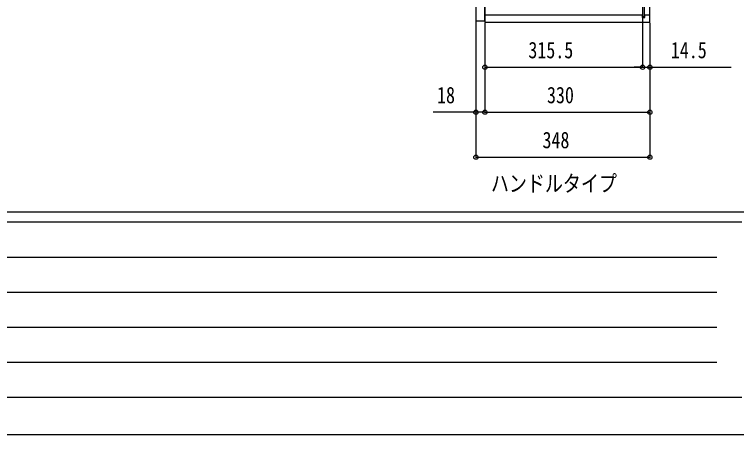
# Model space of a CAD drawing. Units: millimetres, scale not verified. Extents: x -4205 to 4205, y -2970 to 2970.
# Drawn here: x -2760 to -1316, y -2970 to -2129 of the extents above; entities that cross this region are included whole.
import ezdxf
from ezdxf.enums import TextEntityAlignment as Align

# ---------------------------------------------------------------- set-up
doc = ezdxf.new("R2010")
doc.units = ezdxf.units.MM
doc.header["$LTSCALE"] = 20
for name, color, linetype in [('0-1_USER1', 3, 'Continuous'), ('0-3_YKK_12', 2, 'Continuous'), ('0-5_YKK_D', 6, 'Continuous'), ('0-6_YKK_ZWAK', 7, 'Continuous')]:
    doc.layers.add(name, color=color, linetype=linetype)
doc.styles.add('ＭＳ ゴシック', font='')
doc.styles.get('ＭＳ ゴシック').set_extended_font_data('MS Gothic')

msp = doc.modelspace()

# ---------------------------------------------------------------- linework, layer by layer
at = {"layer": '0-3_YKK_12'}
for p, q in [((-1819.06, -2130), (-1504.06, -2130)), ((-1504.06, -2135.5), (-1504.06, -2130)), ((-1504.06, -2135.5), (-1499.06, -2135.5)), ((-1499.06, -2130), (-1489.06, -2130)), ((-1499.06, -2135.5), (-1499.06, -2130))]:
    msp.add_line(p, q, dxfattribs=at)
for points in [[(-1837.06, -2142), (-1819.06, -2142), (-1819.06, -1368), (-1837.06, -1368)], [(-1819.06, -2145), (-1489.06, -2145), (-1489.06, -1365), (-1819.06, -1365)], [(-1503.56, -2133.75), (-1499.56, -2133.75), (-1499.56, -1376.25), (-1503.56, -1376.25)]]:
    msp.add_lwpolyline(points, close=True, dxfattribs=at)
at = {"layer": '0-5_YKK_D'}
for p, q in [((-1503.56, -2134.75), (-1503.56, -2236)), ((-1503.56, -2134.75), (-1503.56, -2236)), ((-1837.06, -2143), (-1837.06, -2326)), ((-1837.06, -2143), (-1837.06, -2416)), ((-1819.06, -2146), (-1819.06, -2236)), ((-1819.06, -2146), (-1819.06, -2326)), ((-1819.06, -2146), (-1819.06, -2326)), ((-1489.06, -2146), (-1489.06, -2236)), ((-1489.06, -2146), (-1489.06, -2326)), ((-1489.06, -2146), (-1489.06, -2416)), ((-1819.06, -2235), (-1503.56, -2235)), ((-1503.56, -2235), (-1520.56, -2235)), ((-1503.56, -2235), (-1489.06, -2235)), ((-1489.06, -2235), (-1326.26, -2235)), ((-1819.06, -2325), (-1489.06, -2325)), ((-1837.06, -2415), (-1489.06, -2415))]:
    msp.add_line(p, q, dxfattribs=at)
msp.add_lwpolyline([(-1819.06, -2325), (-1837.06, -2325), (-1922.86, -2325)], dxfattribs=at)
for centre in [(-1819.06, -2235), (-1503.56, -2235), (-1503.56, -2235), (-1489.06, -2235), (-1837.06, -2325), (-1819.06, -2325), (-1819.06, -2325), (-1489.06, -2325), (-1837.06, -2415), (-1489.06, -2415)]:
    msp.add_circle(centre, 4.25, dxfattribs=at)
at = {"layer": '0-6_YKK_ZWAK'}
for p, q in [((3895.02, -2525), (-3904.98, -2525)), ((-1304.98, -2545), (-3904.98, -2545)), ((-3862.48, -2615), (-1354.98, -2615)), ((-3862.48, -2685), (-1354.98, -2685)), ((-3862.48, -2755), (-1354.98, -2755)), ((-3862.48, -2825), (-1354.98, -2825)), ((-3904.98, -2895), (-1304.98, -2895))]:
    msp.add_line(p, q, dxfattribs=at)
msp.add_lwpolyline([(-4205, -2970), (4205, -2970), (4205, 2970), (-4205, 2970)], close=True, dxfattribs=at)

# ---------------------------------------------------------------- texts
at = {"layer": '0-1_USER1', "style": 'ＭＳ ゴシック', "width": 0.8}
msp.add_text('ハンドルタイプ', height=32.99, dxfattribs=at).set_placement((-1807, -2494), align=Align.BOTTOM_LEFT)
at = {"layer": '0-5_YKK_D', "style": 'ＭＳ ゴシック', "width": 0.8}
for s, p in [('315.5', (-1732.11, -2227)), ('14.5', (-1447.06, -2227)), ('18', (-1914.86, -2317)), ('330', (-1694.86, -2317)), ('348', (-1703.86, -2407))]:
    msp.add_text(s, height=32.99, dxfattribs=at).set_placement(p, align=Align.BOTTOM_LEFT)

doc.saveas('drawing.dxf')
